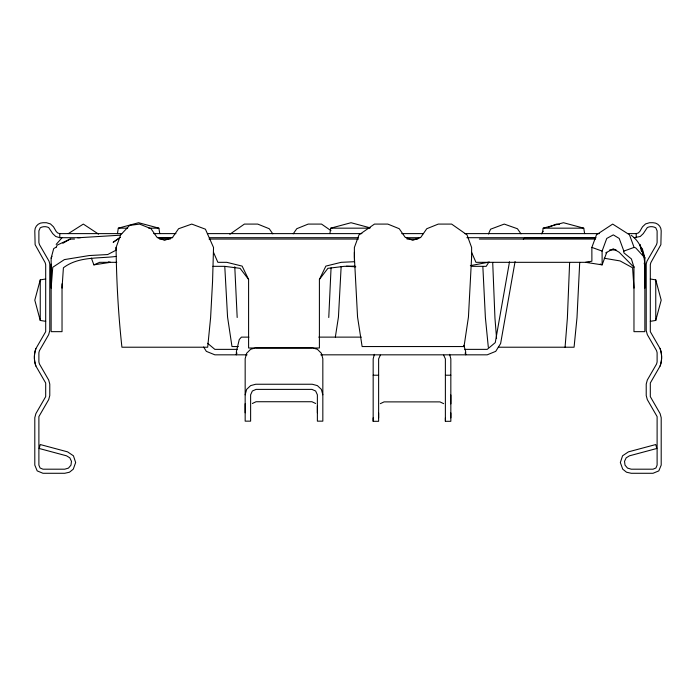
<?xml version="1.0" encoding="UTF-8"?>
<svg xmlns="http://www.w3.org/2000/svg" width="696" height="696" viewBox="0 0 696 696"><rect width="100%" height="100%" fill="white"/><g stroke="black" fill="none" stroke-linecap="round" stroke-linejoin="round"><path stroke-width="1.04" d="M116.075 247.489C116.484 280.793 118.285 314.105 121.922 347.217L207.686 347.217L210.61 317.611L212.558 281.419L213.533 247.489L205.416 229.193L191.765 224.086L178.567 228.74L172.617 237.284L164.578 240.355L156.965 237.266L151.023 228.706L139.609 224.086L129.604 225.417L120.686 234.865L116.075 247.489L116.075 250.16L107.706 254.545L89.271 255.545L64.363 259.608L52.757 267.281L51.139 288.083L51.2 264.167M245.166 412.798L245.166 403.732M317.376 412.798L317.376 394.815L315.653 391.022L311.93 389.386L256.067 389.386L252.344 391.022L250.621 394.815L250.621 421.15L245.166 421.15L245.166 358.718L246.628 353.272L250.621 349.279L254.727 348.13M380.347 355.151L378.624 358.875L378.624 421.306L373.169 421.306L373.169 417.887M378.624 417.887L378.624 412.954M449.616 354.334L450.834 358.875L450.834 421.306L445.379 421.306L445.379 417.887M450.834 417.887L450.834 412.954M450.834 403.889L450.834 394.971M644.861 288.083C645.183 270.379 647.602 247.115 631.202 235.291M569.624 262.505L567.379 318.098L565.074 347.217M579.716 262.392L577.001 317.611L574.078 347.217L498.31 347.217M331.061 267.838L328.764 317.515M341.144 266.629L338.447 317.028L335.35 337.055M62.031 288.083L63.406 267.777C78.639 256.171 98.441 258.755 116.258 256.415M117.45 233.612L118.311 228.166L138.6 222.72L158.888 228.166L159.758 233.612M329.878 233.612L330.748 228.166L351.036 222.72L370.307 227.888M542.306 233.612L543.176 228.166L563.464 222.72L583.753 228.166L584.623 233.612M509.507 261.792L495.256 342.615L487.209 349.366L464.858 349.366M515.083 261.513L500.615 343.563L495.726 351.35L487.209 354.829L320.725 354.829M245.166 394.815L246.628 389.386L250.621 385.61L255.763 384.244L312.234 384.244L317.376 385.61L321.369 389.386L322.831 394.815M45.692 279L40.246 279.87L34.8 300.159L40.246 320.447L45.692 321.317M62.031 283.803L62.031 331.661L51.139 331.661L51.139 258.129L53.696 248.594L56.446 247.002M374.387 354.334L373.169 358.875L373.169 421.306M650.308 321.317L655.754 320.447L661.2 300.159L655.754 279.87L650.308 279M236.945 353.002L236.283 354.829L236.44 351.323L239.267 339.517L241.425 337.125L248.942 337.125M606.773 252.317L602.127 264.863L585.553 262.322L591.887 261.2L591.861 247.393L596.507 234.743L612.671 224.086L629.454 234.752L634.091 247.402L635.726 247.889L643.957 256.894M600.196 264.019L602.127 264.863L602.092 251.091L606.747 238.441L613.298 234.883L619.214 238.441L623.851 251.099L623.851 252.822L631.411 258.938L633.969 267.281L619.24 252.309L613.324 248.785L605.746 252.865M488.444 234.004L490.584 229.193L504.235 224.086L517.433 228.74L521 233.865M51.139 258.129L52 256.267M56.324 246.967L57.185 245.105L70.209 239.059L74.507 239.059M213.533 252.387L217.865 262.322L226.783 262.322L242.121 266.098L248.594 279.444L248.594 348L319.403 348L319.403 279.444L325.876 266.098L341.205 262.322L354.421 261.713L354.377 252.37M80.414 237.701L59.786 237.701L55.767 236.501L52.713 233.612L48.677 227.549A9.239 9.239 0 0 0 40.203 227.81L38.889 230.889L38.889 242.512L39.428 244.557L49.033 261.191L49.781 263.958L49.781 330.565L48.685 334.645L39.428 350.671L38.889 352.715L38.889 361.955L39.428 363.999L48.685 380.025L49.781 384.105L49.781 395.537L48.685 399.626L38.889 416.591L38.889 465.111L40.081 467.999L42.969 469.191L64.754 469.191L68.469 468.095L70.975 465.154L71.479 461.317L69.817 457.829L66.52 455.81L39.194 448.485L40.246 444.544L67.582 451.861L73.445 455.81L75.655 462.535L73.263 469.191L69.478 472.21L64.754 473.28L42.969 473.28L37.193 470.887L34.8 465.111L34.8 417.687L35.896 413.607L45.692 396.633L45.692 383.017L35.896 366.044A25.83 25.83 0 0 1 35.896 348.635L45.692 331.661L45.692 264.663L45.144 262.627L35.122 244.67L34.8 230.889A8.169 8.169 0 0 1 42.969 222.72L46.423 222.72L50.443 223.921L53.496 226.809L56.254 231.568L57.777 233.012L59.786 233.612L121.756 233.612M628.61 233.612L636.214 233.612L638.223 233.012L639.746 231.568L642.504 226.809L645.557 223.921L649.577 222.72L653.031 222.72A8.169 8.169 0 0 1 661.2 230.889L660.878 244.67L650.856 262.627L650.308 264.663L650.308 331.661L660.104 348.635A50.695 35.844 0 0 1 660.104 366.044L650.308 383.017L650.308 396.633L660.104 413.607L661.2 417.687L661.2 465.111L658.808 470.887L653.031 473.28L631.246 473.28L626.522 472.21L622.737 469.191L620.345 462.535L622.555 455.81L628.418 451.861L655.754 444.544L656.807 448.485L629.48 455.81L626.183 457.829L624.521 461.317L625.025 465.154L627.531 468.095L631.246 469.191L653.031 469.191L655.919 467.999L657.111 465.111L657.111 416.591L647.315 399.626L646.219 395.537L646.219 384.105L647.315 380.025L656.572 363.999L657.111 361.955L657.111 352.715L656.572 350.671L647.315 334.645L646.219 330.565L646.219 263.958L646.967 261.191L656.572 244.557L657.111 242.512L657.111 230.889L655.797 227.81A9.239 9.239 0 0 0 647.323 227.54L643.287 233.612L640.233 236.501L634.039 237.701M489.027 261.809L486.217 266.333L471.444 266.333M293.216 233.839L296.783 228.706L308.189 224.086L321.535 224.086L330.991 230.672M541.41 233.847L543.193 231.272M319.403 279.444L327.903 268.334L344.276 266.333L354.995 266.124M56.176 244.4L61.901 237.893M523.314 239.128L524.967 237.727L595.097 237.727M120.069 237.44L113.144 242.347L120.138 237.423M229.845 234.265L244.383 224.086L257.72 224.086L269.239 228.732L272.797 233.856M68.312 233.621L83.329 224.086L98.588 234.152M62.866 243.295L70.209 239.059M252.344 403.497L256.067 401.731L311.93 401.731L315.653 403.497M380.347 403.654L384.07 401.888L439.933 401.888L443.656 403.654M91.376 258.103L93.873 264.863L99.676 262.322L116.754 262.322M548.779 227.166L556.391 224.086L559.393 224.486M623.851 251.099L634.091 247.402M470.348 265.663L487.957 262.322M93.873 264.863L110.447 262.322L108.332 261.948M120.399 235.187L77.761 237.78M118.311 228.166L127.62 228.166M148.805 228.166L158.888 228.166M330.748 228.166L369.385 228.166M543.176 228.166L583.753 228.166M153.694 233.612L175.94 233.612M207.425 233.612L361.894 233.612M401.731 233.612L423.446 233.612M464.693 233.612L599.299 233.612M157.487 237.701L172.686 237.701M209.592 237.701L358.31 237.701M406.072 237.701L420.193 237.701M466.868 237.701L596.046 237.701M158.758 237.727L170.624 237.727M159.506 239.059L170.285 239.059M209.044 239.059L358.457 239.059M407.012 239.059L417.809 239.059M479.353 239.059L595.602 239.059M609.653 249.951L616.108 249.951M588.86 262.322L475.951 262.322L471.618 252.37M212.95 266.333L224.556 266.333L240.094 268.334L248.594 279.444M318.785 337.125L361.32 337.125M238.345 346.547L231.977 346.547L227.557 317.028L224.791 266.629M255.763 347.826L312.234 347.826M237.205 349.366L214.855 349.366L207.617 343.293M247.106 354.829L214.855 354.829L206.338 351.35L203.624 347.017M373.169 375.214L378.624 375.214M445.379 375.214L450.834 375.214M346.364 266.229L355.813 266.829M604.189 258.233L620.11 260.939L632.594 267.777L633.969 288.083M313.261 348.13L317.376 349.279L321.369 353.272L322.831 358.718L322.831 421.15L317.376 421.15L317.376 406.02M591.861 247.393L602.092 251.091M640.468 247.532L642.304 248.594L644.861 258.129L644.861 331.661L633.969 331.661L633.969 266.681M642.704 253.475L644.861 258.129L639.824 244.4L641.521 251.682M443.656 355.151L445.379 358.875L445.379 421.306M465.119 353.002L465.781 354.829L465.624 351.323L463.797 345.294M644.192 263.123L645.166 267.281M488.314 347.217L485.39 317.611L482.85 266.62M496.579 338.587L494.952 318.089L492.707 262.488M237.179 317.507L234.778 266.742M655.754 279.87L655.754 320.447M636.214 233.612L636.214 237.701M59.786 233.612L59.786 237.701M40.246 279.87L40.246 320.447M660.104 348.635A25.83 25.83 0 0 1 660.104 366.044M35.896 366.044A50.695 35.844 0 0 1 35.896 348.635M471.618 257.033L468.443 317.028L464.023 346.547L362.12 346.547L357.553 317.028L354.377 257.033L354.377 247.489L358.997 234.865L374.465 224.086L387.811 224.086L399.217 228.706L405.159 237.266L412.772 240.346L420.836 237.266L426.761 228.732L438.28 224.086L451.617 224.086L467.007 234.865L471.618 247.489L471.618 257.033"/></g></svg>
